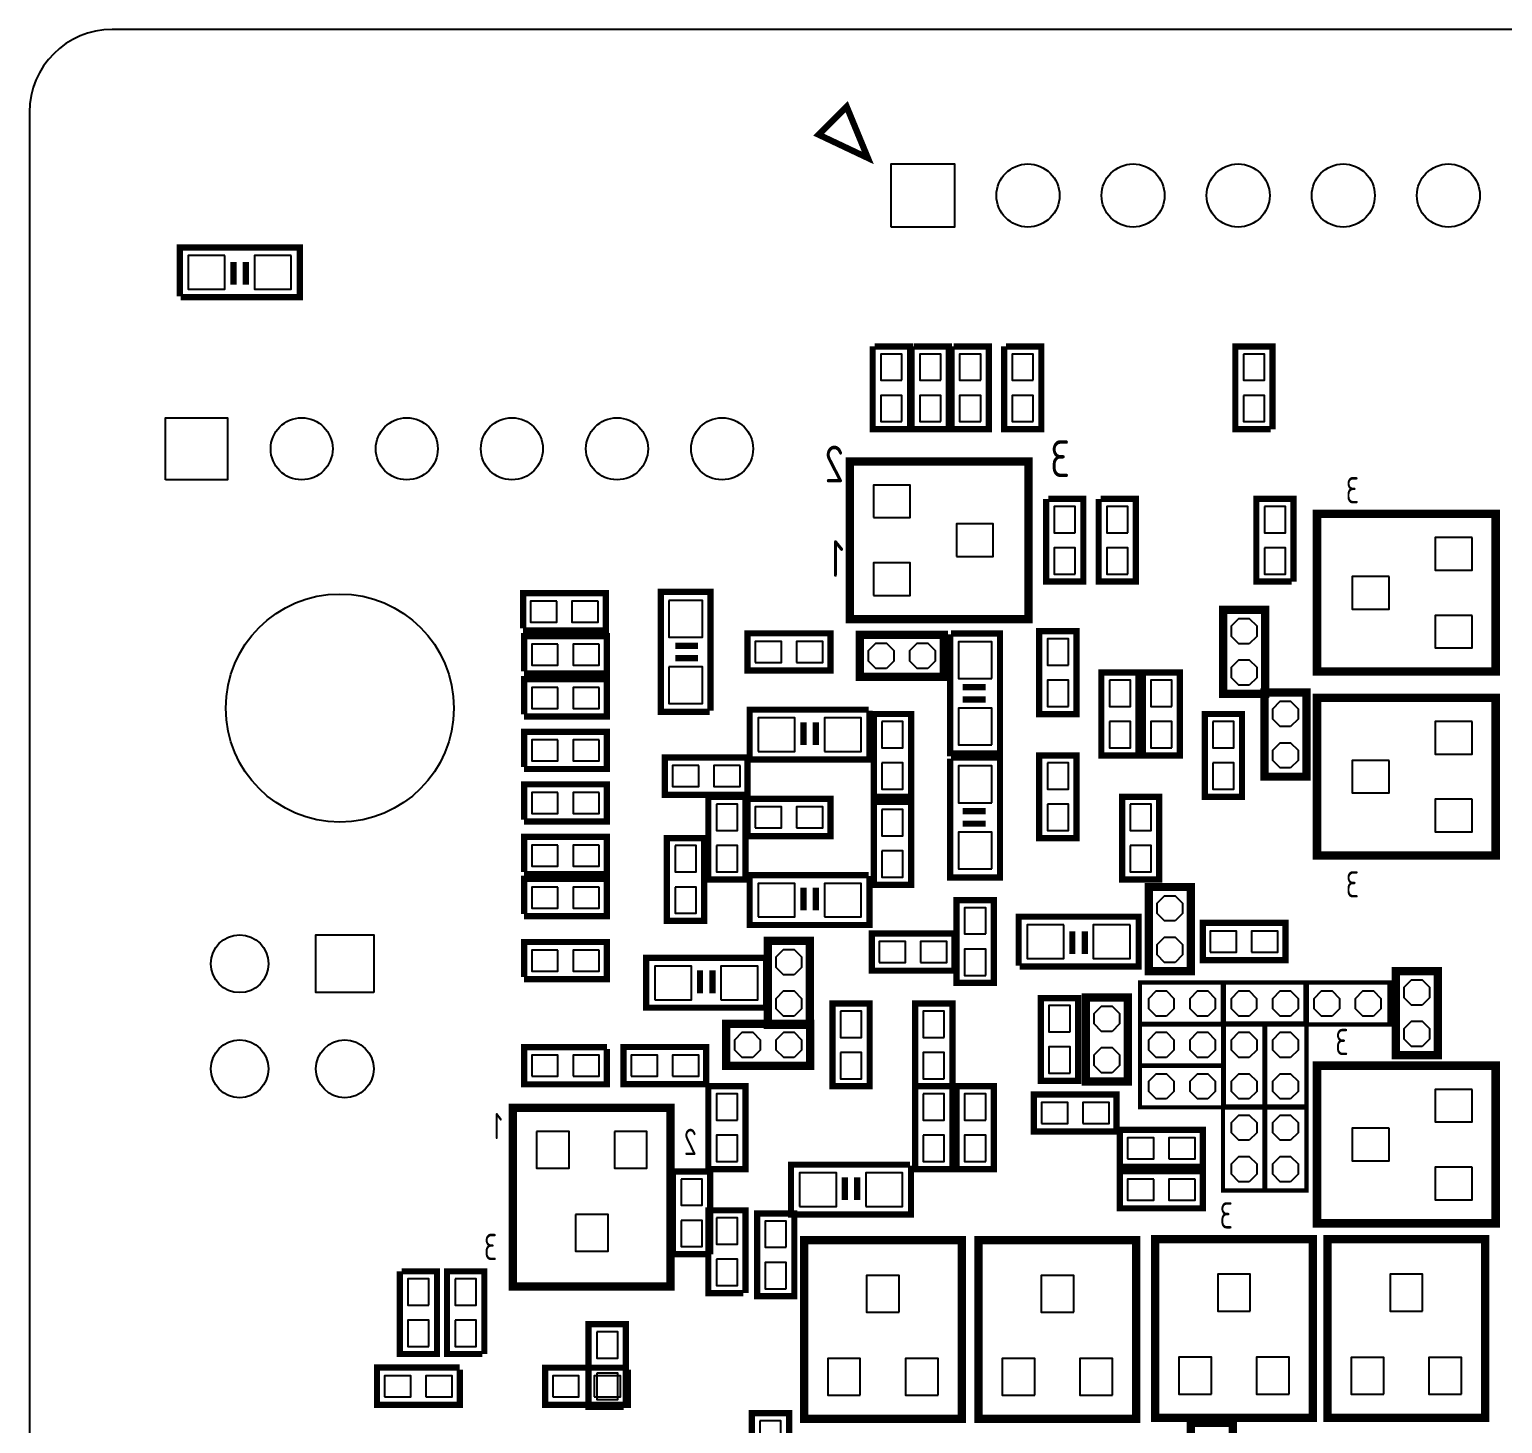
# Model space of a CAD drawing. Header units: millimetres. Extents: x -8 to 226, y -9 to 102.
# Drawn here: x -7.5 to 28.1, y 68.11 to 101.8 of the extents above; entities that cross this region are included whole.
import ezdxf

# ---------------------------------------------------------------- set-up
doc = ezdxf.new("R2010")
doc.units = ezdxf.units.MM
doc.header["$LTSCALE"] = 10
for name, color, linetype in [('BG_OUTLINE', 2, 'Continuous'), ('PG_SILKSCREEN_BOTTOM', 3, 'Continuous'), ('PIN_BOTTOM', 4, 'Continuous')]:
    doc.layers.add(name, color=color, linetype=linetype)
doc.styles.get("Standard").update_dxf_attribs({"font": 'isocp.shx', "width": 0.707, "bigfont": 'hztxt.shx'})

msp = doc.modelspace()

# ---------------------------------------------------------------- linework, layer by layer
at = {"layer": 'BG_OUTLINE'}
msp.add_lwpolyline([(224.499932, 101.799898), (-5.500116, 101.799898, 0.414205), (-7.500112, 99.799902), (-7.500112, 80.099916), (-7.500112, 75.79995), (-7.500112, 45.38472, 0.414214), (-6.865112, 44.74972), (-5.63499, 44.74972, -0.414214), (-4.99999, 44.11472), (-4.99999, 43.684444), (-4.99999, 5.43433)], format="xyb", dxfattribs=at)
at = {"layer": 'PG_SILKSCREEN_BOTTOM'}
for points in [[(11.570208, 99.257866, 0.1524, 0.1524, 0), (12.248134, 99.935792, 0.1524, 0.1524, 0), (12.759944, 98.694748, 0.1524, 0.1524, 0)], [(16.642588, 87.550498, 0.2032, 0.2032, 0), (12.324588, 87.550498, 0.2032, 0.2032, 0), (12.324588, 91.360498, 0.2032, 0.2032, 0), (16.642588, 91.360498, 0.2032, 0.2032, 0)], [(23.614888, 90.090498, 0.2032, 0.2032, 0), (27.932888, 90.090498, 0.2032, 0.2032, 0), (27.932888, 86.280498, 0.2032, 0.2032, 0), (23.614888, 86.280498, 0.2032, 0.2032, 0)], [(21.343874, 87.773764, 0.199898, 0.199898, 0), (21.343874, 85.741764, 0.199898, 0.199898, 0), (22.359874, 85.741764, 0.199898, 0.199898, 0), (22.359874, 87.773764, 0.199898, 0.199898, 0)], [(21.343874, 87.773764, 0.127, 0.127, 0), (21.343874, 85.741764, 0.127, 0.127, 0), (22.359874, 85.741764, 0.127, 0.127, 0), (22.359874, 87.773764, 0.127, 0.127, 0)], [(11.854942, 87.205058, 0.1524, 0.1524, 0), (9.854946, 87.205058, 0.1524, 0.1524, 0), (9.854946, 86.304882, 0.1524, 0.1524, 0), (11.854942, 86.304882, 0.1524, 0.1524, 0)], [(14.597888, 87.169752, 0.199898, 0.199898, 0), (12.565888, 87.169752, 0.199898, 0.199898, 0), (12.565888, 86.153752, 0.199898, 0.199898, 0), (14.597888, 86.153752, 0.199898, 0.199898, 0)], [(14.597888, 87.169752, 0.127, 0.127, 0), (12.565888, 87.169752, 0.127, 0.127, 0), (12.565888, 86.153752, 0.127, 0.127, 0), (14.597888, 86.153752, 0.127, 0.127, 0)], [(16.903192, 87.255096, 0.1524, 0.1524, 0), (16.903192, 85.2551, 0.1524, 0.1524, 0), (17.803368, 85.2551, 0.1524, 0.1524, 0), (17.803368, 87.255096, 0.1524, 0.1524, 0)], [(19.302984, 84.255356, 0.1524, 0.1524, 0), (19.302984, 86.255352, 0.1524, 0.1524, 0), (18.402808, 86.255352, 0.1524, 0.1524, 0), (18.402808, 84.255356, 0.1524, 0.1524, 0)], [(19.402552, 86.255352, 0.1524, 0.1524, 0), (19.402552, 84.255356, 0.1524, 0.1524, 0), (20.302728, 84.255356, 0.1524, 0.1524, 0), (20.302728, 86.255352, 0.1524, 0.1524, 0)], [(22.343872, 85.773768, 0.199898, 0.199898, 0), (22.343872, 83.741768, 0.199898, 0.199898, 0), (23.359872, 83.741768, 0.199898, 0.199898, 0), (23.359872, 85.773768, 0.199898, 0.199898, 0)], [(22.343872, 85.773768, 0.127, 0.127, 0), (22.343872, 83.741768, 0.127, 0.127, 0), (23.359872, 83.741768, 0.127, 0.127, 0), (23.359872, 85.773768, 0.127, 0.127, 0)], [(23.614888, 85.645498, 0.2032, 0.2032, 0), (27.932888, 85.645498, 0.2032, 0.2032, 0), (27.932888, 81.835498, 0.2032, 0.2032, 0), (23.614888, 81.835498, 0.2032, 0.2032, 0)], [(13.804392, 83.255612, 0.1524, 0.1524, 0), (13.804392, 85.255608, 0.1524, 0.1524, 0), (12.904216, 85.255608, 0.1524, 0.1524, 0), (12.904216, 83.255612, 0.1524, 0.1524, 0)], [(21.802344, 83.255612, 0.1524, 0.1524, 0), (21.802344, 85.255608, 0.1524, 0.1524, 0), (20.902168, 85.255608, 0.1524, 0.1524, 0), (20.902168, 83.255612, 0.1524, 0.1524, 0)], [(7.855458, 83.30565, 0.1524, 0.1524, 0), (9.855454, 83.30565, 0.1524, 0.1524, 0), (9.855454, 84.205826, 0.1524, 0.1524, 0), (7.855458, 84.205826, 0.1524, 0.1524, 0)], [(17.803368, 82.255868, 0.1524, 0.1524, 0), (17.803368, 84.255864, 0.1524, 0.1524, 0), (16.903192, 84.255864, 0.1524, 0.1524, 0), (16.903192, 82.255868, 0.1524, 0.1524, 0)], [(9.805416, 81.256124, 0.1524, 0.1524, 0), (9.805416, 83.25612, 0.1524, 0.1524, 0), (8.90524, 83.25612, 0.1524, 0.1524, 0), (8.90524, 81.256124, 0.1524, 0.1524, 0)], [(19.802856, 81.256124, 0.1524, 0.1524, 0), (19.802856, 83.25612, 0.1524, 0.1524, 0), (18.90268, 83.25612, 0.1524, 0.1524, 0), (18.90268, 81.256124, 0.1524, 0.1524, 0)], [(11.854942, 83.206082, 0.1524, 0.1524, 0), (9.854946, 83.206082, 0.1524, 0.1524, 0), (9.854946, 82.305906, 0.1524, 0.1524, 0), (11.854942, 82.305906, 0.1524, 0.1524, 0)], [(13.804392, 81.129124, 0.1524, 0.1524, 0), (13.804392, 83.12912, 0.1524, 0.1524, 0), (12.904216, 83.12912, 0.1524, 0.1524, 0), (12.904216, 81.129124, 0.1524, 0.1524, 0)], [(8.805672, 80.25638, 0.1524, 0.1524, 0), (8.805672, 82.256376, 0.1524, 0.1524, 0), (7.905496, 82.256376, 0.1524, 0.1524, 0), (7.905496, 80.25638, 0.1524, 0.1524, 0)], [(19.550888, 81.073752, 0.199898, 0.199898, 0), (19.550888, 79.041752, 0.199898, 0.199898, 0), (20.566888, 79.041752, 0.199898, 0.199898, 0), (20.566888, 81.073752, 0.199898, 0.199898, 0)], [(14.903704, 80.75676, 0.1524, 0.1524, 0), (14.903704, 78.756764, 0.1524, 0.1524, 0), (15.80388, 78.756764, 0.1524, 0.1524, 0), (15.80388, 80.75676, 0.1524, 0.1524, 0)], [(19.550888, 81.073752, 0.127, 0.127, 0), (19.550888, 79.041752, 0.127, 0.127, 0), (20.566888, 79.041752, 0.127, 0.127, 0), (20.566888, 81.073752, 0.127, 0.127, 0)], [(22.852126, 80.20685, 0.1524, 0.1524, 0), (20.85213, 80.20685, 0.1524, 0.1524, 0), (20.85213, 79.306674, 0.1524, 0.1524, 0), (22.852126, 79.306674, 0.1524, 0.1524, 0)], [(10.34415, 79.773526, 0.199898, 0.199898, 0), (10.34415, 77.741526, 0.199898, 0.199898, 0), (11.36015, 77.741526, 0.199898, 0.199898, 0), (11.36015, 79.773526, 0.199898, 0.199898, 0)], [(10.34415, 79.773526, 0.127, 0.127, 0), (10.34415, 77.741526, 0.127, 0.127, 0), (11.36015, 77.741526, 0.127, 0.127, 0), (11.36015, 79.773526, 0.127, 0.127, 0)], [(14.854174, 79.95285, 0.1524, 0.1524, 0), (12.854178, 79.95285, 0.1524, 0.1524, 0), (12.854178, 79.052674, 0.1524, 0.1524, 0), (14.854174, 79.052674, 0.1524, 0.1524, 0)], [(25.519888, 79.041752, 0.199898, 0.199898, 0), (25.519888, 77.009752, 0.199898, 0.199898, 0), (26.535888, 77.009752, 0.199898, 0.199898, 0), (26.535888, 79.041752, 0.199898, 0.199898, 0)], [(25.519888, 79.041752, 0.127, 0.127, 0), (25.519888, 77.009752, 0.127, 0.127, 0), (26.535888, 77.009752, 0.127, 0.127, 0), (26.535888, 79.041752, 0.127, 0.127, 0)], [(21.36775, 78.7654, 0.1016, 0.1016, 0), (19.33575, 78.7654, 0.1016, 0.1016, 0), (19.33575, 77.7494, 0.1016, 0.1016, 0), (21.36775, 77.7494, 0.1016, 0.1016, 0)], [(21.36775, 78.7654, 0.1016, 0.1016, 0), (19.33575, 78.7654, 0.1016, 0.1016, 0), (19.33575, 77.7494, 0.1016, 0.1016, 0), (21.36775, 77.7494, 0.1016, 0.1016, 0)], [(21.335746, 77.7494, 0.1016, 0.1016, 0), (23.367746, 77.7494, 0.1016, 0.1016, 0), (23.367746, 78.7654, 0.1016, 0.1016, 0), (21.335746, 78.7654, 0.1016, 0.1016, 0)], [(21.335746, 77.7494, 0.1016, 0.1016, 0), (23.367746, 77.7494, 0.1016, 0.1016, 0), (23.367746, 78.7654, 0.1016, 0.1016, 0), (21.335746, 78.7654, 0.1016, 0.1016, 0)], [(25.367742, 78.7654, 0.1016, 0.1016, 0), (23.335742, 78.7654, 0.1016, 0.1016, 0), (23.335742, 77.7494, 0.1016, 0.1016, 0), (25.367742, 77.7494, 0.1016, 0.1016, 0)], [(25.367742, 78.7654, 0.1016, 0.1016, 0), (23.335742, 78.7654, 0.1016, 0.1016, 0), (23.335742, 77.7494, 0.1016, 0.1016, 0), (25.367742, 77.7494, 0.1016, 0.1016, 0)], [(12.804648, 76.257404, 0.1524, 0.1524, 0), (12.804648, 78.2574, 0.1524, 0.1524, 0), (11.904472, 78.2574, 0.1524, 0.1524, 0), (11.904472, 76.257404, 0.1524, 0.1524, 0)], [(13.90396, 78.2574, 0.1524, 0.1524, 0), (13.90396, 76.257404, 0.1524, 0.1524, 0), (14.804136, 76.257404, 0.1524, 0.1524, 0), (14.804136, 78.2574, 0.1524, 0.1524, 0)], [(16.9418, 78.39075, 0.1524, 0.1524, 0), (16.9418, 76.390754, 0.1524, 0.1524, 0), (17.841976, 76.390754, 0.1524, 0.1524, 0), (17.841976, 78.39075, 0.1524, 0.1524, 0)], [(19.042888, 76.374752, 0.199898, 0.199898, 0), (19.042888, 78.406752, 0.199898, 0.199898, 0), (18.026888, 78.406752, 0.199898, 0.199898, 0), (18.026888, 76.374752, 0.199898, 0.199898, 0)], [(19.042888, 76.374752, 0.127, 0.127, 0), (19.042888, 78.406752, 0.127, 0.127, 0), (18.026888, 78.406752, 0.127, 0.127, 0), (18.026888, 76.374752, 0.127, 0.127, 0)], [(11.368278, 77.765402, 0.199898, 0.199898, 0), (9.336278, 77.765402, 0.199898, 0.199898, 0), (9.336278, 76.749402, 0.199898, 0.199898, 0), (11.368278, 76.749402, 0.199898, 0.199898, 0)], [(11.368278, 77.765402, 0.127, 0.127, 0), (9.336278, 77.765402, 0.127, 0.127, 0), (9.336278, 76.749402, 0.127, 0.127, 0), (11.368278, 76.749402, 0.127, 0.127, 0)], [(21.36775, 77.765402, 0.1016, 0.1016, 0), (19.33575, 77.765402, 0.1016, 0.1016, 0), (19.33575, 76.749402, 0.1016, 0.1016, 0), (21.36775, 76.749402, 0.1016, 0.1016, 0)], [(21.36775, 77.765402, 0.1016, 0.1016, 0), (19.33575, 77.765402, 0.1016, 0.1016, 0), (19.33575, 76.749402, 0.1016, 0.1016, 0), (21.36775, 76.749402, 0.1016, 0.1016, 0)], [(21.344128, 77.77353, 0.1016, 0.1016, 0), (21.344128, 75.74153, 0.1016, 0.1016, 0), (22.360128, 75.74153, 0.1016, 0.1016, 0), (22.360128, 77.77353, 0.1016, 0.1016, 0)], [(21.344128, 77.77353, 0.1016, 0.1016, 0), (21.344128, 75.74153, 0.1016, 0.1016, 0), (22.360128, 75.74153, 0.1016, 0.1016, 0), (22.360128, 77.77353, 0.1016, 0.1016, 0)], [(22.343872, 77.77353, 0.1016, 0.1016, 0), (22.343872, 75.74153, 0.1016, 0.1016, 0), (23.359872, 75.74153, 0.1016, 0.1016, 0), (23.359872, 77.77353, 0.1016, 0.1016, 0)], [(22.343872, 77.77353, 0.1016, 0.1016, 0), (22.343872, 75.74153, 0.1016, 0.1016, 0), (23.359872, 75.74153, 0.1016, 0.1016, 0), (23.359872, 77.77353, 0.1016, 0.1016, 0)], [(8.85571, 77.207618, 0.1524, 0.1524, 0), (6.855714, 77.207618, 0.1524, 0.1524, 0), (6.855714, 76.307442, 0.1524, 0.1524, 0), (8.85571, 76.307442, 0.1524, 0.1524, 0)], [(19.33575, 75.749404, 0.1016, 0.1016, 0), (21.36775, 75.749404, 0.1016, 0.1016, 0), (21.36775, 76.765404, 0.1016, 0.1016, 0), (19.33575, 76.765404, 0.1016, 0.1016, 0)], [(19.33575, 75.749404, 0.1016, 0.1016, 0), (21.36775, 75.749404, 0.1016, 0.1016, 0), (21.36775, 76.765404, 0.1016, 0.1016, 0), (19.33575, 76.765404, 0.1016, 0.1016, 0)], [(23.614888, 76.755498, 0.2032, 0.2032, 0), (27.932888, 76.755498, 0.2032, 0.2032, 0), (27.932888, 72.945498, 0.2032, 0.2032, 0), (23.614888, 72.945498, 0.2032, 0.2032, 0)], [(8.90524, 76.257912, 0.1524, 0.1524, 0), (8.90524, 74.257916, 0.1524, 0.1524, 0), (9.805416, 74.257916, 0.1524, 0.1524, 0), (9.805416, 76.257912, 0.1524, 0.1524, 0)], [(14.804136, 74.257916, 0.1524, 0.1524, 0), (14.804136, 76.257912, 0.1524, 0.1524, 0), (13.90396, 76.257912, 0.1524, 0.1524, 0), (13.90396, 74.257916, 0.1524, 0.1524, 0)], [(14.903704, 76.257912, 0.1524, 0.1524, 0), (14.903704, 74.257916, 0.1524, 0.1524, 0), (15.80388, 74.257916, 0.1524, 0.1524, 0), (15.80388, 76.257912, 0.1524, 0.1524, 0)], [(4.183888, 71.421498, 0.2032, 0.2032, 0), (4.183888, 75.739498, 0.2032, 0.2032, 0), (7.993888, 75.739498, 0.2032, 0.2032, 0), (7.993888, 71.421498, 0.2032, 0.2032, 0)], [(18.772886, 76.06284, 0.1524, 0.1524, 0), (16.77289, 76.06284, 0.1524, 0.1524, 0), (16.77289, 75.162664, 0.1524, 0.1524, 0), (18.772886, 75.162664, 0.1524, 0.1524, 0)], [(22.359874, 73.741534, 0.1016, 0.1016, 0), (22.359874, 75.773534, 0.1016, 0.1016, 0), (21.343874, 75.773534, 0.1016, 0.1016, 0), (21.343874, 73.741534, 0.1016, 0.1016, 0)], [(22.359874, 73.741534, 0.1016, 0.1016, 0), (22.359874, 75.773534, 0.1016, 0.1016, 0), (21.343874, 75.773534, 0.1016, 0.1016, 0), (21.343874, 73.741534, 0.1016, 0.1016, 0)], [(23.359872, 73.741534, 0.1016, 0.1016, 0), (23.359872, 75.773534, 0.1016, 0.1016, 0), (22.343872, 75.773534, 0.1016, 0.1016, 0), (22.343872, 73.741534, 0.1016, 0.1016, 0)], [(23.359872, 73.741534, 0.1016, 0.1016, 0), (23.359872, 75.773534, 0.1016, 0.1016, 0), (22.343872, 75.773534, 0.1016, 0.1016, 0), (22.343872, 73.741534, 0.1016, 0.1016, 0)], [(20.852384, 75.20813, 0.1524, 0.1524, 0), (18.852388, 75.20813, 0.1524, 0.1524, 0), (18.852388, 74.307954, 0.1524, 0.1524, 0), (20.852384, 74.307954, 0.1524, 0.1524, 0)], [(18.852642, 73.30821, 0.1524, 0.1524, 0), (20.852638, 73.30821, 0.1524, 0.1524, 0), (20.852638, 74.208386, 0.1524, 0.1524, 0), (18.852642, 74.208386, 0.1524, 0.1524, 0)], [(10.0838, 73.18375, 0.1524, 0.1524, 0), (10.0838, 71.183754, 0.1524, 0.1524, 0), (10.983976, 71.183754, 0.1524, 0.1524, 0), (10.983976, 73.18375, 0.1524, 0.1524, 0)], [(15.029688, 72.539098, 0.2032, 0.2032, 0), (15.029688, 68.221098, 0.2032, 0.2032, 0), (11.219688, 68.221098, 0.2032, 0.2032, 0), (11.219688, 72.539098, 0.2032, 0.2032, 0)], [(19.246088, 72.539098, 0.2032, 0.2032, 0), (19.246088, 68.221098, 0.2032, 0.2032, 0), (15.436088, 68.221098, 0.2032, 0.2032, 0), (15.436088, 72.539098, 0.2032, 0.2032, 0)], [(23.513288, 72.564752, 0.2032, 0.2032, 0), (23.513288, 68.246752, 0.2032, 0.2032, 0), (19.703288, 68.246752, 0.2032, 0.2032, 0), (19.703288, 72.564752, 0.2032, 0.2032, 0)], [(27.678888, 72.564498, 0.2032, 0.2032, 0), (27.678888, 68.246498, 0.2032, 0.2032, 0), (23.868888, 68.246498, 0.2032, 0.2032, 0), (23.868888, 72.564498, 0.2032, 0.2032, 0)], [(10.856976, 66.357754, 0.1524, 0.1524, 0), (10.856976, 68.35775, 0.1524, 0.1524, 0), (9.9568, 68.35775, 0.1524, 0.1524, 0), (9.9568, 66.357754, 0.1524, 0.1524, 0)], [(21.582888, 66.087752, 0.199898, 0.199898, 0), (21.582888, 68.119752, 0.199898, 0.199898, 0), (20.566888, 68.119752, 0.199898, 0.199898, 0), (20.566888, 66.087752, 0.199898, 0.199898, 0)], [(21.582888, 66.087752, 0.127, 0.127, 0), (21.582888, 68.119752, 0.127, 0.127, 0), (20.566888, 68.119752, 0.127, 0.127, 0), (20.566888, 66.087752, 0.127, 0.127, 0)]]:
    msp.add_lwpolyline(points, format="xyseb", close=True, dxfattribs=at)
for points in [[(-3.842512, 95.328232, 0.150114, 0.150114, 0), (-0.968502, 95.328232, 0.150114, 0.150114, 0), (-0.968502, 96.532192, 0.150114, 0.150114, 0), (-3.867912, 96.532192, 0.150114, 0.150114, 0), (-3.867912, 95.348552, 0.150114, 0.150114, 0)], [(-2.570226, 95.632778, 0.150114, 0.150114, 0), (-2.570226, 96.182688, 0.150114, 0.150114, 0)], [(-2.269998, 95.632778, 0.150114, 0.150114, 0), (-2.269998, 96.182688, 0.150114, 0.150114, 0)], [(12.8778, 94.13875, 0.150114, 0.150114, 0), (12.8778, 92.138754, 0.150114, 0.150114, 0), (13.777976, 92.138754, 0.150114, 0.150114, 0), (13.777976, 94.13875, 0.150114, 0.150114, 0), (12.927838, 94.13875, 0.150114, 0.150114, 0)], [(13.8176, 94.138496, 0.150114, 0.150114, 0), (13.8176, 92.1385, 0.150114, 0.150114, 0), (14.717776, 92.1385, 0.150114, 0.150114, 0), (14.717776, 94.138496, 0.150114, 0.150114, 0), (13.867638, 94.138496, 0.150114, 0.150114, 0)], [(14.7828, 94.138496, 0.150114, 0.150114, 0), (14.7828, 92.1385, 0.150114, 0.150114, 0), (15.682976, 92.1385, 0.150114, 0.150114, 0), (15.682976, 94.138496, 0.150114, 0.150114, 0), (14.832838, 94.138496, 0.150114, 0.150114, 0)], [(16.0528, 94.138496, 0.150114, 0.150114, 0), (16.0528, 92.1385, 0.150114, 0.150114, 0), (16.952976, 92.1385, 0.150114, 0.150114, 0), (16.952976, 94.138496, 0.150114, 0.150114, 0), (16.102838, 94.138496, 0.150114, 0.150114, 0)], [(22.540976, 92.138754, 0.150114, 0.150114, 0), (22.540976, 94.13875, 0.150114, 0.150114, 0), (21.6408, 94.13875, 0.150114, 0.150114, 0), (21.6408, 92.138754, 0.150114, 0.150114, 0), (22.490938, 92.138754, 0.150114, 0.150114, 0)], [(17.0688, 90.455496, 0.150114, 0.150114, 0), (17.0688, 88.4555, 0.150114, 0.150114, 0), (17.968976, 88.4555, 0.150114, 0.150114, 0), (17.968976, 90.455496, 0.150114, 0.150114, 0), (17.118838, 90.455496, 0.150114, 0.150114, 0)], [(18.3388, 90.455496, 0.150114, 0.150114, 0), (18.3388, 88.4555, 0.150114, 0.150114, 0), (19.238976, 88.4555, 0.150114, 0.150114, 0), (19.238976, 90.455496, 0.150114, 0.150114, 0), (18.388838, 90.455496, 0.150114, 0.150114, 0)], [(23.048976, 88.4555, 0.150114, 0.150114, 0), (23.048976, 90.455496, 0.150114, 0.150114, 0), (22.1488, 90.455496, 0.150114, 0.150114, 0), (22.1488, 88.4555, 0.150114, 0.150114, 0), (22.998938, 88.4555, 0.150114, 0.150114, 0)], [(4.42849, 87.27821, 0.150114, 0.150114, 0), (6.428486, 87.27821, 0.150114, 0.150114, 0), (6.428486, 88.178386, 0.150114, 0.150114, 0), (4.42849, 88.178386, 0.150114, 0.150114, 0), (4.42849, 87.328248, 0.150114, 0.150114, 0)], [(8.960104, 85.33257, 0.150114, 0.150114, 0), (8.960104, 88.20658, 0.150114, 0.150114, 0), (7.756144, 88.20658, 0.150114, 0.150114, 0), (7.756144, 85.30717, 0.150114, 0.150114, 0), (8.939784, 85.30717, 0.150114, 0.150114, 0)], [(14.749272, 87.177626, 0.150114, 0.150114, 0), (14.749272, 84.303616, 0.150114, 0.150114, 0), (15.953232, 84.303616, 0.150114, 0.150114, 0), (15.953232, 87.203026, 0.150114, 0.150114, 0), (14.769592, 87.203026, 0.150114, 0.150114, 0)], [(4.45389, 86.23681, 0.150114, 0.150114, 0), (6.453886, 86.23681, 0.150114, 0.150114, 0), (6.453886, 87.136986, 0.150114, 0.150114, 0), (4.45389, 87.136986, 0.150114, 0.150114, 0), (4.45389, 86.286848, 0.150114, 0.150114, 0)], [(8.655558, 86.905084, 0.150114, 0.150114, 0), (8.105648, 86.905084, 0.150114, 0.150114, 0)], [(8.655558, 86.604856, 0.150114, 0.150114, 0), (8.105648, 86.604856, 0.150114, 0.150114, 0)], [(4.45389, 85.19541, 0.150114, 0.150114, 0), (6.453886, 85.19541, 0.150114, 0.150114, 0), (6.453886, 86.095586, 0.150114, 0.150114, 0), (4.45389, 86.095586, 0.150114, 0.150114, 0), (4.45389, 85.245448, 0.150114, 0.150114, 0)], [(15.053818, 85.90534, 0.150114, 0.150114, 0), (15.603728, 85.90534, 0.150114, 0.150114, 0)], [(15.053818, 85.605112, 0.150114, 0.150114, 0), (15.603728, 85.605112, 0.150114, 0.150114, 0)], [(12.777216, 85.360002, 0.150114, 0.150114, 0), (9.903206, 85.360002, 0.150114, 0.150114, 0), (9.903206, 84.156042, 0.150114, 0.150114, 0), (12.802616, 84.156042, 0.150114, 0.150114, 0), (12.802616, 85.339682, 0.150114, 0.150114, 0)], [(11.204702, 85.055456, 0.150114, 0.150114, 0), (11.204702, 84.505546, 0.150114, 0.150114, 0)], [(11.50493, 85.055456, 0.150114, 0.150114, 0), (11.50493, 84.505546, 0.150114, 0.150114, 0)], [(4.45389, 83.92541, 0.150114, 0.150114, 0), (6.453886, 83.92541, 0.150114, 0.150114, 0), (6.453886, 84.825586, 0.150114, 0.150114, 0), (4.45389, 84.825586, 0.150114, 0.150114, 0), (4.45389, 83.975448, 0.150114, 0.150114, 0)], [(14.749272, 84.178394, 0.150114, 0.150114, 0), (14.749272, 81.304384, 0.150114, 0.150114, 0), (15.953232, 81.304384, 0.150114, 0.150114, 0), (15.953232, 84.203794, 0.150114, 0.150114, 0), (14.769592, 84.203794, 0.150114, 0.150114, 0)], [(4.45389, 82.65541, 0.150114, 0.150114, 0), (6.453886, 82.65541, 0.150114, 0.150114, 0), (6.453886, 83.555586, 0.150114, 0.150114, 0), (4.45389, 83.555586, 0.150114, 0.150114, 0), (4.45389, 82.705448, 0.150114, 0.150114, 0)], [(15.053818, 82.906108, 0.150114, 0.150114, 0), (15.603728, 82.906108, 0.150114, 0.150114, 0)], [(15.053818, 82.60588, 0.150114, 0.150114, 0), (15.603728, 82.60588, 0.150114, 0.150114, 0)], [(4.45389, 81.38541, 0.150114, 0.150114, 0), (6.453886, 81.38541, 0.150114, 0.150114, 0), (6.453886, 82.285586, 0.150114, 0.150114, 0), (4.45389, 82.285586, 0.150114, 0.150114, 0), (4.45389, 81.435448, 0.150114, 0.150114, 0)], [(4.45389, 80.369664, 0.150114, 0.150114, 0), (6.453886, 80.369664, 0.150114, 0.150114, 0), (6.453886, 81.26984, 0.150114, 0.150114, 0), (4.45389, 81.26984, 0.150114, 0.150114, 0), (4.45389, 80.419702, 0.150114, 0.150114, 0)], [(12.777216, 81.361026, 0.150114, 0.150114, 0), (9.903206, 81.361026, 0.150114, 0.150114, 0), (9.903206, 80.157066, 0.150114, 0.150114, 0), (12.802616, 80.157066, 0.150114, 0.150114, 0), (12.802616, 81.340706, 0.150114, 0.150114, 0)], [(11.204702, 81.05648, 0.150114, 0.150114, 0), (11.204702, 80.50657, 0.150114, 0.150114, 0)], [(11.50493, 81.05648, 0.150114, 0.150114, 0), (11.50493, 80.50657, 0.150114, 0.150114, 0)], [(16.430752, 79.152242, 0.150114, 0.150114, 0), (19.304762, 79.152242, 0.150114, 0.150114, 0), (19.304762, 80.356202, 0.150114, 0.150114, 0), (16.405352, 80.356202, 0.150114, 0.150114, 0), (16.405352, 79.172562, 0.150114, 0.150114, 0)], [(4.45389, 78.84541, 0.150114, 0.150114, 0), (6.453886, 78.84541, 0.150114, 0.150114, 0), (6.453886, 79.745586, 0.150114, 0.150114, 0), (4.45389, 79.745586, 0.150114, 0.150114, 0), (4.45389, 78.895448, 0.150114, 0.150114, 0)], [(17.703038, 79.456788, 0.150114, 0.150114, 0), (17.703038, 80.006698, 0.150114, 0.150114, 0)], [(18.003266, 79.456788, 0.150114, 0.150114, 0), (18.003266, 80.006698, 0.150114, 0.150114, 0)], [(10.277856, 79.361538, 0.150114, 0.150114, 0), (7.403846, 79.361538, 0.150114, 0.150114, 0), (7.403846, 78.157578, 0.150114, 0.150114, 0), (10.303256, 78.157578, 0.150114, 0.150114, 0), (10.303256, 79.341218, 0.150114, 0.150114, 0)], [(8.705342, 79.056992, 0.150114, 0.150114, 0), (8.705342, 78.507082, 0.150114, 0.150114, 0)], [(9.00557, 79.056992, 0.150114, 0.150114, 0), (9.00557, 78.507082, 0.150114, 0.150114, 0)], [(6.453886, 77.205586, 0.150114, 0.150114, 0), (4.45389, 77.205586, 0.150114, 0.150114, 0), (4.45389, 76.30541, 0.150114, 0.150114, 0), (6.453886, 76.30541, 0.150114, 0.150114, 0), (6.453886, 77.155548, 0.150114, 0.150114, 0)], [(13.77696, 74.362818, 0.150114, 0.150114, 0), (10.90295, 74.362818, 0.150114, 0.150114, 0), (10.90295, 73.158858, 0.150114, 0.150114, 0), (13.80236, 73.158858, 0.150114, 0.150114, 0), (13.80236, 74.342498, 0.150114, 0.150114, 0)], [(8.951976, 72.199754, 0.150114, 0.150114, 0), (8.951976, 74.19975, 0.150114, 0.150114, 0), (8.0518, 74.19975, 0.150114, 0.150114, 0), (8.0518, 72.199754, 0.150114, 0.150114, 0), (8.901938, 72.199754, 0.150114, 0.150114, 0)], [(12.204446, 74.058272, 0.150114, 0.150114, 0), (12.204446, 73.508362, 0.150114, 0.150114, 0)], [(12.504674, 74.058272, 0.150114, 0.150114, 0), (12.504674, 73.508362, 0.150114, 0.150114, 0)], [(9.805416, 71.258684, 0.150114, 0.150114, 0), (9.805416, 73.25868, 0.150114, 0.150114, 0), (8.90524, 73.25868, 0.150114, 0.150114, 0), (8.90524, 71.258684, 0.150114, 0.150114, 0), (9.755378, 71.258684, 0.150114, 0.150114, 0)], [(1.4478, 71.78675, 0.150114, 0.150114, 0), (1.4478, 69.786754, 0.150114, 0.150114, 0), (2.347976, 69.786754, 0.150114, 0.150114, 0), (2.347976, 71.78675, 0.150114, 0.150114, 0), (1.497838, 71.78675, 0.150114, 0.150114, 0)], [(3.490976, 69.786754, 0.150114, 0.150114, 0), (3.490976, 71.78675, 0.150114, 0.150114, 0), (2.5908, 71.78675, 0.150114, 0.150114, 0), (2.5908, 69.786754, 0.150114, 0.150114, 0), (3.440938, 69.786754, 0.150114, 0.150114, 0)], [(6.912102, 68.508626, 0.150114, 0.150114, 0), (6.912102, 70.508622, 0.150114, 0.150114, 0), (6.011926, 70.508622, 0.150114, 0.150114, 0), (6.011926, 68.508626, 0.150114, 0.150114, 0), (6.862064, 68.508626, 0.150114, 0.150114, 0)], [(2.897886, 69.459094, 0.150114, 0.150114, 0), (0.89789, 69.459094, 0.150114, 0.150114, 0), (0.89789, 68.558918, 0.150114, 0.150114, 0), (2.897886, 68.558918, 0.150114, 0.150114, 0), (2.897886, 69.409056, 0.150114, 0.150114, 0)], [(6.96214, 69.45884, 0.150114, 0.150114, 0), (4.962144, 69.45884, 0.150114, 0.150114, 0), (4.962144, 68.558664, 0.150114, 0.150114, 0), (6.96214, 68.558664, 0.150114, 0.150114, 0), (6.96214, 69.408802, 0.150114, 0.150114, 0)]]:
    msp.add_lwpolyline(points, format="xyseb", dxfattribs=at)
at = {"layer": 'PIN_BOTTOM'}
for points in [[(13.327888, 97.024952), (13.327888, 98.548952), (14.851888, 98.548952), (14.851888, 97.024952)], [(-2.775712, 96.339152), (-3.664712, 96.339152), (-3.664712, 95.526352), (-2.775712, 95.526352)], [(-1.175512, 96.339152), (-2.064512, 96.339152), (-2.064512, 95.526352), (-1.175512, 95.526352)], [(13.581888, 93.321124), (13.581888, 93.956124), (13.073888, 93.956124), (13.073888, 93.321124)], [(14.521688, 93.32087), (14.521688, 93.95587), (14.013688, 93.95587), (14.013688, 93.32087)], [(15.486888, 93.32087), (15.486888, 93.95587), (14.978888, 93.95587), (14.978888, 93.32087)], [(16.756888, 93.32087), (16.756888, 93.95587), (16.248888, 93.95587), (16.248888, 93.32087)], [(21.836888, 93.956124), (21.836888, 93.321124), (22.344888, 93.321124), (22.344888, 93.956124)], [(13.581888, 92.32138), (13.581888, 92.95638), (13.073888, 92.95638), (13.073888, 92.32138)], [(14.521688, 92.321126), (14.521688, 92.956126), (14.013688, 92.956126), (14.013688, 92.321126)], [(15.486888, 92.321126), (15.486888, 92.956126), (14.978888, 92.956126), (14.978888, 92.321126)], [(16.756888, 92.321126), (16.756888, 92.956126), (16.248888, 92.956126), (16.248888, 92.321126)], [(21.836888, 92.95638), (21.836888, 92.32138), (22.344888, 92.32138), (22.344888, 92.95638)], [(-4.210812, 90.916252), (-4.210812, 92.414852), (-2.712212, 92.414852), (-2.712212, 90.916252)], [(12.896088, 90.001598), (13.785088, 90.001598), (13.785088, 90.788998), (12.896088, 90.788998)], [(17.772888, 89.63787), (17.772888, 90.27287), (17.264888, 90.27287), (17.264888, 89.63787)], [(19.042888, 89.63787), (19.042888, 90.27287), (18.534888, 90.27287), (18.534888, 89.63787)], [(22.344888, 90.27287), (22.344888, 89.63787), (22.852888, 89.63787), (22.852888, 90.27287)], [(14.902688, 89.061798), (15.791688, 89.061798), (15.791688, 89.849198), (14.902688, 89.849198)], [(27.361388, 89.518998), (26.472388, 89.518998), (26.472388, 88.731598), (27.361388, 88.731598)], [(17.772888, 88.638126), (17.772888, 89.273126), (17.264888, 89.273126), (17.264888, 88.638126)], [(19.042888, 88.638126), (19.042888, 89.273126), (18.534888, 89.273126), (18.534888, 88.638126)], [(22.344888, 89.273126), (22.344888, 88.638126), (22.852888, 88.638126), (22.852888, 89.273126)], [(12.896088, 88.121998), (13.785088, 88.121998), (13.785088, 88.909398), (12.896088, 88.909398)], [(25.354788, 88.579198), (24.465788, 88.579198), (24.465788, 87.791798), (25.354788, 87.791798)], [(5.246116, 87.982298), (4.611116, 87.982298), (4.611116, 87.474298), (5.246116, 87.474298)], [(6.24586, 87.982298), (5.61086, 87.982298), (5.61086, 87.474298), (6.24586, 87.474298)], [(7.949184, 87.99957), (7.949184, 87.11057), (8.761984, 87.11057), (8.761984, 87.99957)], [(27.361388, 87.639398), (26.472388, 87.639398), (26.472388, 86.851998), (27.361388, 86.851998)], [(21.978122, 86.95309), (21.725626, 86.95309), (21.547074, 87.131642), (21.547074, 87.384138), (21.725626, 87.56269), (21.978122, 87.56269), (22.156674, 87.384138), (22.156674, 87.131642)], [(5.271516, 86.940898), (4.636516, 86.940898), (4.636516, 86.432898), (5.271516, 86.432898)], [(6.27126, 86.940898), (5.63626, 86.940898), (5.63626, 86.432898), (6.27126, 86.432898)], [(10.037572, 86.50097), (10.672572, 86.50097), (10.672572, 87.00897), (10.037572, 87.00897)], [(11.037316, 86.50097), (11.672316, 86.50097), (11.672316, 87.00897), (11.037316, 87.00897)], [(13.20801, 86.356952), (12.955514, 86.356952), (12.776962, 86.535504), (12.776962, 86.788), (12.955514, 86.966552), (13.20801, 86.966552), (13.386562, 86.788), (13.386562, 86.535504)], [(14.208262, 86.356952), (13.955766, 86.356952), (13.777214, 86.535504), (13.777214, 86.788), (13.955766, 86.966552), (14.208262, 86.966552), (14.386814, 86.788), (14.386814, 86.535504)], [(15.760192, 86.110826), (15.760192, 86.999826), (14.947392, 86.999826), (14.947392, 86.110826)], [(17.60728, 86.43747), (17.60728, 87.07247), (17.09928, 87.07247), (17.09928, 86.43747)], [(21.978122, 85.952838), (21.725626, 85.952838), (21.547074, 86.13139), (21.547074, 86.383886), (21.725626, 86.562438), (21.978122, 86.562438), (22.156674, 86.383886), (22.156674, 86.13139)], [(7.949184, 86.39937), (7.949184, 85.51037), (8.761984, 85.51037), (8.761984, 86.39937)], [(5.271516, 85.899498), (4.636516, 85.899498), (4.636516, 85.391498), (5.271516, 85.391498)], [(6.27126, 85.899498), (5.63626, 85.899498), (5.63626, 85.391498), (6.27126, 85.391498)], [(17.60728, 85.437726), (17.60728, 86.072726), (17.09928, 86.072726), (17.09928, 85.437726)], [(18.598896, 86.072726), (18.598896, 85.437726), (19.106896, 85.437726), (19.106896, 86.072726)], [(20.10664, 85.437726), (20.10664, 86.072726), (19.59864, 86.072726), (19.59864, 85.437726)], [(22.97812, 84.953094), (22.725624, 84.953094), (22.547072, 85.131646), (22.547072, 85.384142), (22.725624, 85.562694), (22.97812, 85.562694), (23.156672, 85.384142), (23.156672, 85.131646)], [(10.110216, 84.349082), (10.999216, 84.349082), (10.999216, 85.161882), (10.110216, 85.161882)], [(11.710416, 84.349082), (12.599416, 84.349082), (12.599416, 85.161882), (11.710416, 85.161882)], [(15.760192, 84.510626), (15.760192, 85.399626), (14.947392, 85.399626), (14.947392, 84.510626)], [(13.100304, 85.072982), (13.100304, 84.437982), (13.608304, 84.437982), (13.608304, 85.072982)], [(18.598896, 85.072982), (18.598896, 84.437982), (19.106896, 84.437982), (19.106896, 85.072982)], [(20.10664, 84.437982), (20.10664, 85.072982), (19.59864, 85.072982), (19.59864, 84.437982)], [(21.098256, 85.072982), (21.098256, 84.437982), (21.606256, 84.437982), (21.606256, 85.072982)], [(27.361388, 85.073998), (26.472388, 85.073998), (26.472388, 84.286598), (27.361388, 84.286598)], [(5.271516, 84.629498), (4.636516, 84.629498), (4.636516, 84.121498), (5.271516, 84.121498)], [(6.27126, 84.629498), (5.63626, 84.629498), (5.63626, 84.121498), (6.27126, 84.121498)], [(22.97812, 83.952842), (22.725624, 83.952842), (22.547072, 84.131394), (22.547072, 84.38389), (22.725624, 84.562442), (22.97812, 84.562442), (23.156672, 84.38389), (23.156672, 84.131394)], [(13.100304, 84.073238), (13.100304, 83.438238), (13.608304, 83.438238), (13.608304, 84.073238)], [(17.09928, 84.073238), (17.09928, 83.438238), (17.60728, 83.438238), (17.60728, 84.073238)], [(21.098256, 84.073238), (21.098256, 83.438238), (21.606256, 83.438238), (21.606256, 84.073238)], [(25.354788, 84.134198), (24.465788, 84.134198), (24.465788, 83.346798), (25.354788, 83.346798)], [(8.673084, 84.009738), (8.038084, 84.009738), (8.038084, 83.501738), (8.673084, 83.501738)], [(9.672828, 84.009738), (9.037828, 84.009738), (9.037828, 83.501738), (9.672828, 83.501738)], [(15.760192, 83.111594), (15.760192, 84.000594), (14.947392, 84.000594), (14.947392, 83.111594)], [(5.271516, 83.359498), (4.636516, 83.359498), (4.636516, 82.851498), (5.271516, 82.851498)], [(6.27126, 83.359498), (5.63626, 83.359498), (5.63626, 82.851498), (6.27126, 82.851498)], [(9.101328, 83.073494), (9.101328, 82.438494), (9.609328, 82.438494), (9.609328, 83.073494)], [(10.037572, 82.501994), (10.672572, 82.501994), (10.672572, 83.009994), (10.037572, 83.009994)], [(11.037316, 82.501994), (11.672316, 82.501994), (11.672316, 83.009994), (11.037316, 83.009994)], [(13.100304, 82.946494), (13.100304, 82.311494), (13.608304, 82.311494), (13.608304, 82.946494)], [(17.09928, 83.073494), (17.09928, 82.438494), (17.60728, 82.438494), (17.60728, 83.073494)], [(19.098768, 83.073494), (19.098768, 82.438494), (19.606768, 82.438494), (19.606768, 83.073494)], [(27.361388, 83.194398), (26.472388, 83.194398), (26.472388, 82.406998), (27.361388, 82.406998)], [(15.760192, 81.511394), (15.760192, 82.400394), (14.947392, 82.400394), (14.947392, 81.511394)], [(5.271516, 82.089498), (4.636516, 82.089498), (4.636516, 81.581498), (5.271516, 81.581498)], [(6.27126, 82.089498), (5.63626, 82.089498), (5.63626, 81.581498), (6.27126, 81.581498)], [(8.101584, 82.07375), (8.101584, 81.43875), (8.609584, 81.43875), (8.609584, 82.07375)], [(9.101328, 82.07375), (9.101328, 81.43875), (9.609328, 81.43875), (9.609328, 82.07375)], [(13.100304, 81.94675), (13.100304, 81.31175), (13.608304, 81.31175), (13.608304, 81.94675)], [(19.098768, 82.07375), (19.098768, 81.43875), (19.606768, 81.43875), (19.606768, 82.07375)], [(5.271516, 81.073752), (4.636516, 81.073752), (4.636516, 80.565752), (5.271516, 80.565752)], [(6.27126, 81.073752), (5.63626, 81.073752), (5.63626, 80.565752), (6.27126, 80.565752)], [(8.101584, 81.074006), (8.101584, 80.439006), (8.609584, 80.439006), (8.609584, 81.074006)], [(10.110216, 80.350106), (10.999216, 80.350106), (10.999216, 81.162906), (10.110216, 81.162906)], [(11.710416, 80.350106), (12.599416, 80.350106), (12.599416, 81.162906), (11.710416, 81.162906)], [(20.185136, 80.253078), (19.93264, 80.253078), (19.754088, 80.43163), (19.754088, 80.684126), (19.93264, 80.862678), (20.185136, 80.862678), (20.363688, 80.684126), (20.363688, 80.43163)], [(15.607792, 79.939134), (15.607792, 80.574134), (15.099792, 80.574134), (15.099792, 79.939134)], [(17.497552, 80.163162), (16.608552, 80.163162), (16.608552, 79.350362), (17.497552, 79.350362)], [(19.097752, 80.163162), (18.208752, 80.163162), (18.208752, 79.350362), (19.097752, 79.350362)], [(0.818388, 78.521306), (-0.578612, 78.521306), (-0.578612, 79.918306), (0.818388, 79.918306)], [(13.036804, 79.248762), (13.671804, 79.248762), (13.671804, 79.756762), (13.036804, 79.756762)], [(14.036548, 79.248762), (14.671548, 79.248762), (14.671548, 79.756762), (14.036548, 79.756762)], [(20.185136, 79.252826), (19.93264, 79.252826), (19.754088, 79.431378), (19.754088, 79.683874), (19.93264, 79.862426), (20.185136, 79.862426), (20.363688, 79.683874), (20.363688, 79.431378)], [(21.034756, 79.502762), (21.669756, 79.502762), (21.669756, 80.010762), (21.034756, 80.010762)], [(22.0345, 79.502762), (22.6695, 79.502762), (22.6695, 80.010762), (22.0345, 80.010762)], [(5.271516, 79.549498), (4.636516, 79.549498), (4.636516, 79.041498), (5.271516, 79.041498)], [(6.27126, 79.549498), (5.63626, 79.549498), (5.63626, 79.041498), (6.27126, 79.041498)], [(10.978398, 78.952852), (10.725902, 78.952852), (10.54735, 79.131404), (10.54735, 79.3839), (10.725902, 79.562452), (10.978398, 79.562452), (11.15695, 79.3839), (11.15695, 79.131404)], [(15.607792, 78.93939), (15.607792, 79.57439), (15.099792, 79.57439), (15.099792, 78.93939)], [(7.610856, 78.350618), (8.499856, 78.350618), (8.499856, 79.163418), (7.610856, 79.163418)], [(9.211056, 78.350618), (10.100056, 78.350618), (10.100056, 79.163418), (9.211056, 79.163418)], [(26.154136, 78.221078), (25.90164, 78.221078), (25.723088, 78.39963), (25.723088, 78.652126), (25.90164, 78.830678), (26.154136, 78.830678), (26.332688, 78.652126), (26.332688, 78.39963)], [(10.978398, 77.9526), (10.725902, 77.9526), (10.54735, 78.131152), (10.54735, 78.383648), (10.725902, 78.5622), (10.978398, 78.5622), (11.15695, 78.383648), (11.15695, 78.131152)], [(19.977872, 77.9526), (19.725376, 77.9526), (19.546824, 78.131152), (19.546824, 78.383648), (19.725376, 78.5622), (19.977872, 78.5622), (20.156424, 78.383648), (20.156424, 78.131152)], [(20.978124, 77.9526), (20.725628, 77.9526), (20.547076, 78.131152), (20.547076, 78.383648), (20.725628, 78.5622), (20.978124, 78.5622), (21.156676, 78.383648), (21.156676, 78.131152)], [(21.977868, 77.9526), (21.725372, 77.9526), (21.54682, 78.131152), (21.54682, 78.383648), (21.725372, 78.5622), (21.977868, 78.5622), (22.15642, 78.383648), (22.15642, 78.131152)], [(22.97812, 77.9526), (22.725624, 77.9526), (22.547072, 78.131152), (22.547072, 78.383648), (22.725624, 78.5622), (22.97812, 78.5622), (23.156672, 78.383648), (23.156672, 78.131152)], [(23.977864, 77.9526), (23.725368, 77.9526), (23.546816, 78.131152), (23.546816, 78.383648), (23.725368, 78.5622), (23.977864, 78.5622), (24.156416, 78.383648), (24.156416, 78.131152)], [(24.978116, 77.9526), (24.72562, 77.9526), (24.547068, 78.131152), (24.547068, 78.383648), (24.72562, 78.5622), (24.978116, 78.5622), (25.156668, 78.383648), (25.156668, 78.131152)], [(12.10056, 78.074774), (12.10056, 77.439774), (12.60856, 77.439774), (12.60856, 78.074774)], [(14.608048, 77.439774), (14.608048, 78.074774), (14.100048, 78.074774), (14.100048, 77.439774)], [(17.645888, 77.573124), (17.645888, 78.208124), (17.137888, 78.208124), (17.137888, 77.573124)], [(18.661136, 77.586078), (18.40864, 77.586078), (18.230088, 77.76463), (18.230088, 78.017126), (18.40864, 78.195678), (18.661136, 78.195678), (18.839688, 78.017126), (18.839688, 77.76463)], [(26.154136, 77.220826), (25.90164, 77.220826), (25.723088, 77.399378), (25.723088, 77.651874), (25.90164, 77.830426), (26.154136, 77.830426), (26.332688, 77.651874), (26.332688, 77.399378)], [(9.9784, 76.952602), (9.725904, 76.952602), (9.547352, 77.131154), (9.547352, 77.38365), (9.725904, 77.562202), (9.9784, 77.562202), (10.156952, 77.38365), (10.156952, 77.131154)], [(10.978652, 76.952602), (10.726156, 76.952602), (10.547604, 77.131154), (10.547604, 77.38365), (10.726156, 77.562202), (10.978652, 77.562202), (11.157204, 77.38365), (11.157204, 77.131154)], [(19.977872, 76.952602), (19.725376, 76.952602), (19.546824, 77.131154), (19.546824, 77.38365), (19.725376, 77.562202), (19.977872, 77.562202), (20.156424, 77.38365), (20.156424, 77.131154)], [(20.978124, 76.952602), (20.725628, 76.952602), (20.547076, 77.131154), (20.547076, 77.38365), (20.725628, 77.562202), (20.978124, 77.562202), (21.156676, 77.38365), (21.156676, 77.131154)], [(21.978376, 76.952856), (21.72588, 76.952856), (21.547328, 77.131408), (21.547328, 77.383904), (21.72588, 77.562456), (21.978376, 77.562456), (22.156928, 77.383904), (22.156928, 77.131408)], [(22.97812, 76.952856), (22.725624, 76.952856), (22.547072, 77.131408), (22.547072, 77.383904), (22.725624, 77.562456), (22.97812, 77.562456), (23.156672, 77.383904), (23.156672, 77.131408)], [(4.636516, 76.501498), (5.271516, 76.501498), (5.271516, 77.009498), (4.636516, 77.009498)], [(5.63626, 76.501498), (6.27126, 76.501498), (6.27126, 77.009498), (5.63626, 77.009498)], [(7.03834, 76.50353), (7.67334, 76.50353), (7.67334, 77.01153), (7.03834, 77.01153)], [(8.038084, 76.50353), (8.673084, 76.50353), (8.673084, 77.01153), (8.038084, 77.01153)], [(12.10056, 77.07503), (12.10056, 76.44003), (12.60856, 76.44003), (12.60856, 77.07503)], [(14.608048, 76.44003), (14.608048, 77.07503), (14.100048, 77.07503), (14.100048, 76.44003)], [(17.645888, 76.57338), (17.645888, 77.20838), (17.137888, 77.20838), (17.137888, 76.57338)], [(18.661136, 76.585826), (18.40864, 76.585826), (18.230088, 76.764378), (18.230088, 77.016874), (18.40864, 77.195426), (18.661136, 77.195426), (18.839688, 77.016874), (18.839688, 76.764378)], [(19.977872, 75.952604), (19.725376, 75.952604), (19.546824, 76.131156), (19.546824, 76.383652), (19.725376, 76.562204), (19.977872, 76.562204), (20.156424, 76.383652), (20.156424, 76.131156)], [(20.978124, 75.952604), (20.725628, 75.952604), (20.547076, 76.131156), (20.547076, 76.383652), (20.725628, 76.562204), (20.978124, 76.562204), (21.156676, 76.383652), (21.156676, 76.131156)], [(21.978376, 75.952604), (21.72588, 75.952604), (21.547328, 76.131156), (21.547328, 76.383652), (21.72588, 76.562204), (21.978376, 76.562204), (22.156928, 76.383652), (22.156928, 76.131156)], [(22.97812, 75.952604), (22.725624, 75.952604), (22.547072, 76.131156), (22.547072, 76.383652), (22.725624, 76.562204), (22.97812, 76.562204), (23.156672, 76.383652), (23.156672, 76.131156)], [(27.361388, 76.183998), (26.472388, 76.183998), (26.472388, 75.396598), (27.361388, 75.396598)], [(9.609328, 75.440286), (9.609328, 76.075286), (9.101328, 76.075286), (9.101328, 75.440286)], [(14.100048, 76.075286), (14.100048, 75.440286), (14.608048, 75.440286), (14.608048, 76.075286)], [(15.607792, 75.440286), (15.607792, 76.075286), (15.099792, 76.075286), (15.099792, 75.440286)], [(16.955516, 75.358752), (17.590516, 75.358752), (17.590516, 75.866752), (16.955516, 75.866752)], [(17.95526, 75.358752), (18.59026, 75.358752), (18.59026, 75.866752), (17.95526, 75.866752)], [(21.978122, 74.95286), (21.725626, 74.95286), (21.547074, 75.131412), (21.547074, 75.383908), (21.725626, 75.56246), (21.978122, 75.56246), (22.156674, 75.383908), (22.156674, 75.131412)], [(22.97812, 74.95286), (22.725624, 74.95286), (22.547072, 75.131412), (22.547072, 75.383908), (22.725624, 75.56246), (22.97812, 75.56246), (23.156672, 75.383908), (23.156672, 75.131412)], [(4.755388, 75.167998), (4.755388, 74.278998), (5.542788, 74.278998), (5.542788, 75.167998)], [(6.634988, 75.167998), (6.634988, 74.278998), (7.422388, 74.278998), (7.422388, 75.167998)], [(25.354788, 75.244198), (24.465788, 75.244198), (24.465788, 74.456798), (25.354788, 74.456798)], [(9.609328, 74.440542), (9.609328, 75.075542), (9.101328, 75.075542), (9.101328, 74.440542)], [(14.100048, 75.075542), (14.100048, 74.440542), (14.608048, 74.440542), (14.608048, 75.075542)], [(15.607792, 74.440542), (15.607792, 75.075542), (15.099792, 75.075542), (15.099792, 74.440542)], [(19.035014, 74.504042), (19.670014, 74.504042), (19.670014, 75.012042), (19.035014, 75.012042)], [(20.034758, 74.504042), (20.669758, 74.504042), (20.669758, 75.012042), (20.034758, 75.012042)], [(21.978122, 73.952608), (21.725626, 73.952608), (21.547074, 74.13116), (21.547074, 74.383656), (21.725626, 74.562208), (21.978122, 74.562208), (22.156674, 74.383656), (22.156674, 74.13116)], [(22.97812, 73.952608), (22.725624, 73.952608), (22.547072, 74.13116), (22.547072, 74.383656), (22.725624, 74.562208), (22.97812, 74.562208), (23.156672, 74.383656), (23.156672, 74.13116)], [(11.10996, 73.351898), (11.99896, 73.351898), (11.99896, 74.164698), (11.10996, 74.164698)], [(12.71016, 73.351898), (13.59916, 73.351898), (13.59916, 74.164698), (12.71016, 74.164698)], [(27.361388, 74.304398), (26.472388, 74.304398), (26.472388, 73.516998), (27.361388, 73.516998)], [(8.247888, 74.017124), (8.247888, 73.382124), (8.755888, 73.382124), (8.755888, 74.017124)], [(19.670268, 74.012298), (19.035268, 74.012298), (19.035268, 73.504298), (19.670268, 73.504298)], [(20.670012, 74.012298), (20.035012, 74.012298), (20.035012, 73.504298), (20.670012, 73.504298)], [(5.695188, 73.161398), (5.695188, 72.272398), (6.482588, 72.272398), (6.482588, 73.161398)], [(8.247888, 73.01738), (8.247888, 72.38238), (8.755888, 72.38238), (8.755888, 73.01738)], [(9.101328, 73.076054), (9.101328, 72.441054), (9.609328, 72.441054), (9.609328, 73.076054)], [(10.787888, 72.366124), (10.787888, 73.001124), (10.279888, 73.001124), (10.279888, 72.366124)], [(9.101328, 72.07631), (9.101328, 71.44131), (9.609328, 71.44131), (9.609328, 72.07631)], [(10.787888, 71.36638), (10.787888, 72.00138), (10.279888, 72.00138), (10.279888, 71.36638)], [(2.151888, 70.969124), (2.151888, 71.604124), (1.643888, 71.604124), (1.643888, 70.969124)], [(2.786888, 71.604124), (2.786888, 70.969124), (3.294888, 70.969124), (3.294888, 71.604124)], [(13.518388, 70.799198), (13.518388, 71.688198), (12.730988, 71.688198), (12.730988, 70.799198)], [(17.734788, 70.799198), (17.734788, 71.688198), (16.947388, 71.688198), (16.947388, 70.799198)], [(22.001988, 70.824852), (22.001988, 71.713852), (21.214588, 71.713852), (21.214588, 70.824852)], [(26.167588, 70.824598), (26.167588, 71.713598), (25.380188, 71.713598), (25.380188, 70.824598)], [(2.151888, 69.96938), (2.151888, 70.60438), (1.643888, 70.60438), (1.643888, 69.96938)], [(2.786888, 70.60438), (2.786888, 69.96938), (3.294888, 69.96938), (3.294888, 70.60438)], [(6.208014, 70.325996), (6.208014, 69.690996), (6.716014, 69.690996), (6.716014, 70.325996)], [(12.578588, 68.792598), (12.578588, 69.681598), (11.791188, 69.681598), (11.791188, 68.792598)], [(14.458188, 68.792598), (14.458188, 69.681598), (13.670788, 69.681598), (13.670788, 68.792598)], [(16.794988, 68.792598), (16.794988, 69.681598), (16.007588, 69.681598), (16.007588, 68.792598)], [(18.674588, 68.792598), (18.674588, 69.681598), (17.887188, 69.681598), (17.887188, 68.792598)], [(21.062188, 68.818252), (21.062188, 69.707252), (20.274788, 69.707252), (20.274788, 68.818252)], [(22.941788, 68.818252), (22.941788, 69.707252), (22.154388, 69.707252), (22.154388, 68.818252)], [(25.227788, 68.817998), (25.227788, 69.706998), (24.440388, 69.706998), (24.440388, 68.817998)], [(27.107388, 68.817998), (27.107388, 69.706998), (26.319988, 69.706998), (26.319988, 68.817998)], [(1.080516, 68.755006), (1.715516, 68.755006), (1.715516, 69.263006), (1.080516, 69.263006)], [(2.08026, 68.755006), (2.71526, 68.755006), (2.71526, 69.263006), (2.08026, 69.263006)], [(5.14477, 68.754752), (5.77977, 68.754752), (5.77977, 69.262752), (5.14477, 69.262752)], [(6.144514, 68.754752), (6.779514, 68.754752), (6.779514, 69.262752), (6.144514, 69.262752)], [(6.208014, 69.326252), (6.208014, 68.691252), (6.716014, 68.691252), (6.716014, 69.326252)], [(10.152888, 68.175124), (10.152888, 67.540124), (10.660888, 67.540124), (10.660888, 68.175124)]]:
    msp.add_lwpolyline(points, close=True, dxfattribs=at)
for centre, radius in [((16.629888, 97.786952), 0.762), ((19.169888, 97.786952), 0.762), ((21.709888, 97.786952), 0.762), ((24.249888, 97.786952), 0.762), ((26.789888, 97.786952), 0.762), ((-0.921512, 91.665552), 0.7493), ((1.618488, 91.665552), 0.7493), ((4.158488, 91.665552), 0.7493), ((6.698488, 91.665552), 0.7493), ((9.238488, 91.665552), 0.7493), ((0, 85.39988), 2.7559), ((-2.420112, 79.219806), 0.6985), ((-2.420112, 76.679806), 0.6985), ((0.119888, 76.679806), 0.6985)]:
    msp.add_circle(centre, radius, dxfattribs=at)

# ---------------------------------------------------------------- texts
at = {"layer": 'PG_SILKSCREEN_BOTTOM', "text_generation_flag": 2}
for s, height, width, p in [('3', 0.889, 0.857143, (17.645888, 90.979752)), ('2', 0.889, 0.857143, (12.184888, 90.852752)), ('3', 0.635, 0.8, (24.630888, 90.344752)), ('1', 0.889, 0.857143, (12.184888, 88.566752)), ('3', 0.635, 0.8, (24.630888, 80.819752)), ('3', 0.635, 0.8, (24.376888, 77.009752)), ('1', 0.635, 0.8, (3.929888, 74.977752)), ('2', 0.635, 0.8, (8.628888, 74.596752)), ('3', 0.635, 0.8, (21.582888, 72.818752)), ('3', 0.635, 0.8, (3.802888, 72.056752))]:
    msp.add_text(s, height=height, dxfattribs=dict(at, width=width)).set_placement(p)

doc.saveas('drawing.dxf')
